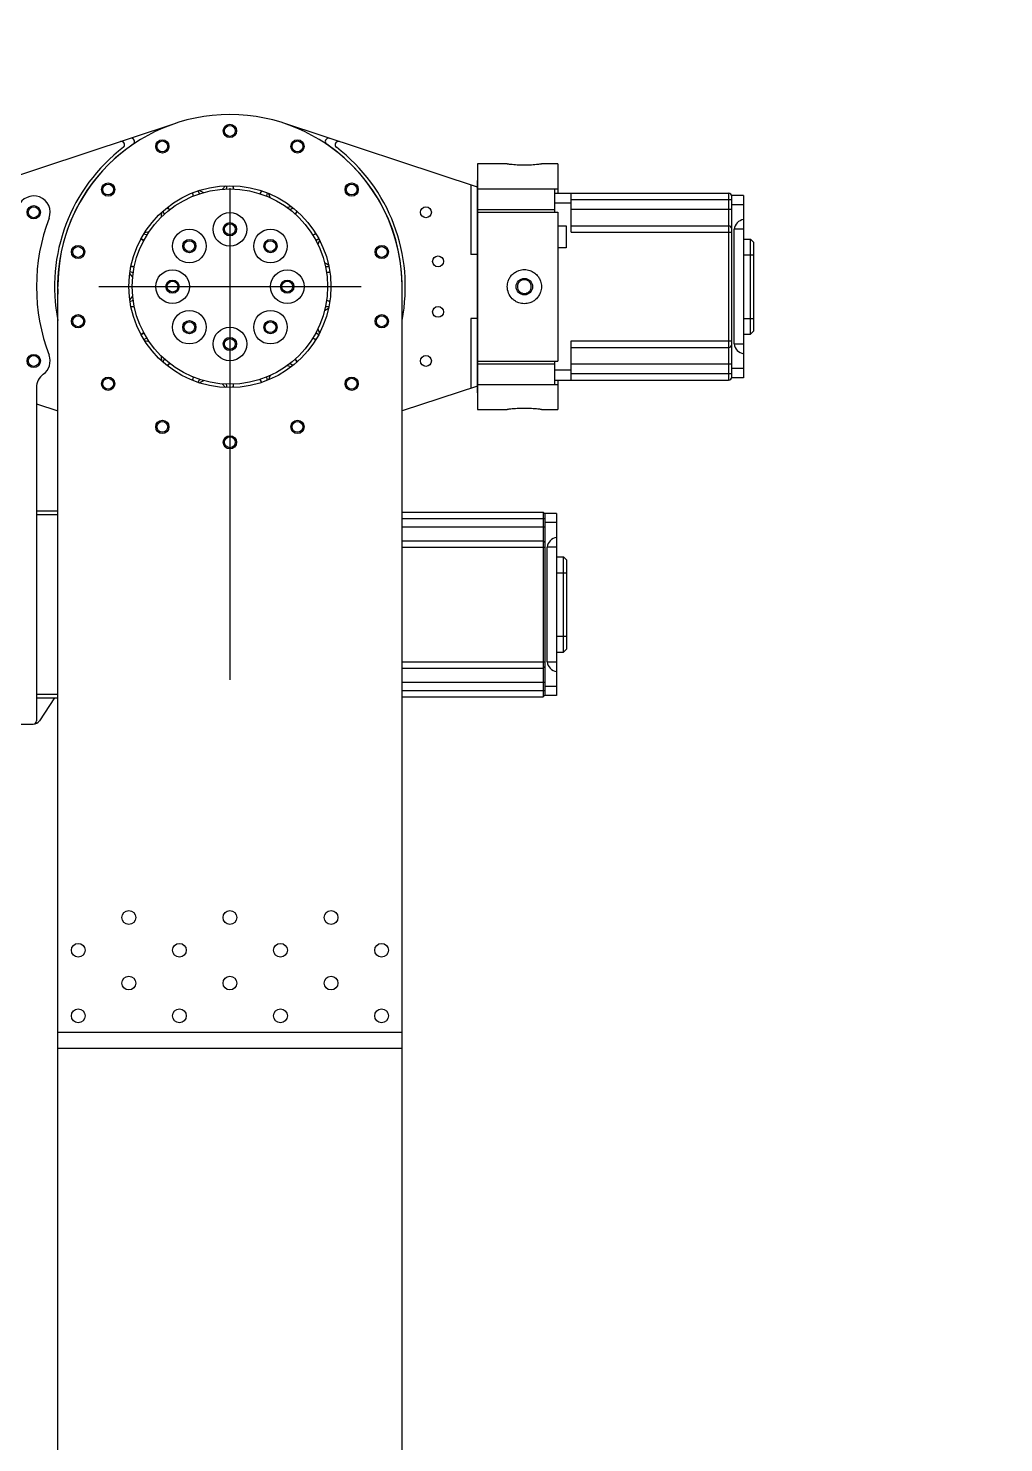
# Model space of a CAD drawing. Header units: millimetres. Extents: x 228 to 8791, y 273 to 5008.
# Drawn here: x 7668.9 to 7966.4, y 3145.3 to 3576.9 of the extents above; entities that cross this region are included whole.
import ezdxf

# ---------------------------------------------------------------- set-up
doc = ezdxf.new("R2010")
doc.units = ezdxf.units.MM

msp = doc.modelspace()

# ---------------------------------------------------------------- linework, layer by layer
at = {"color": 7, "linetype": 'Continuous', "lineweight": 25}
for p, q in [((7654.908, 3528.427), (7713.932, 3547.936)), ((7805.908, 3528.427), (7746.884, 3547.936)), ((7815.009, 3535.588), (7805.958, 3535.588)), ((7805.958, 3535.588), (7805.958, 3460.588)), ((7830.458, 3535.588), (7825.408, 3535.588)), ((7830.458, 3535.588), (7830.458, 3526.638)), ((7805.908, 3465.688), (7805.908, 3530.488)), ((7719.281, 3525.686), (7718.964, 3526.678)), ((7719.274, 3525.725), (7719.088, 3526.728)), ((7720.67, 3527.304), (7721.173, 3526.416)), ((7729.398, 3527.867), (7729.567, 3528.872)), ((7731.25, 3528.872), (7731.419, 3527.867)), ((7739.644, 3526.416), (7740.146, 3527.304)), ((7741.728, 3526.728), (7741.543, 3525.725)), ((7803.908, 3529.088), (7803.908, 3507.847)), ((7805.958, 3527.908), (7830.458, 3527.908)), ((7829.458, 3520.826), (7829.458, 3527.908)), ((7829.458, 3526.638), (7830.458, 3526.638)), ((7829.458, 3526.588), (7882.458, 3526.588)), ((7834.458, 3514.658), (7834.458, 3526.588)), ((7882.458, 3526.588), (7882.458, 3469.588)), ((7711.265, 3522.211), (7712.041, 3521.549)), ((7748.776, 3521.549), (7749.551, 3522.211)), ((7834.458, 3523.588), (7829.458, 3523.588)), ((7883.458, 3524.588), (7834.458, 3524.588)), ((7883.458, 3470.288), (7883.458, 3525.888)), ((7887.058, 3525.888), (7883.458, 3525.888)), ((7887.058, 3523.088), (7883.458, 3523.088)), ((7887.058, 3525.888), (7887.058, 3470.288)), ((7710.493, 3520.25), (7709.976, 3521.129)), ((7750.841, 3521.129), (7750.324, 3520.25)), ((7805.958, 3521.658), (7829.458, 3521.658)), ((7805.958, 3520.826), (7830.458, 3520.826)), ((7830.458, 3520.826), (7830.458, 3475.35)), ((7883.458, 3521.658), (7834.458, 3521.658)), ((7704.169, 3514.209), (7705.124, 3513.852)), ((7755.692, 3513.852), (7756.648, 3514.209)), ((7830.458, 3516.658), (7832.958, 3516.658)), ((7832.958, 3516.658), (7832.958, 3509.958)), ((7834.458, 3516.658), (7882.458, 3516.658)), ((7834.458, 3514.658), (7883.458, 3514.658)), ((7884.175, 3480.588), (7884.175, 3515.588)), ((7887.058, 3515.588), (7884.175, 3515.588)), ((7704.114, 3512.102), (7703.327, 3512.751)), ((7757.489, 3512.751), (7756.703, 3512.102)), ((7832.958, 3509.958), (7830.458, 3509.958)), ((7887.058, 3512.588), (7889.175, 3512.588)), ((7889.175, 3483.588), (7889.175, 3512.588)), ((7889.175, 3512.588), (7890.058, 3511.705)), ((7890.058, 3511.705), (7890.058, 3484.471)), ((7805.908, 3507.847), (7803.908, 3507.847)), ((7887.058, 3507.788), (7890.058, 3507.788)), ((7700.906, 3502.264), (7699.945, 3502.605)), ((7700.238, 3504.262), (7701.257, 3504.254)), ((7759.559, 3504.254), (7760.579, 3504.262)), ((7760.871, 3502.605), (7759.91, 3502.264)), ((7677.908, 2848.088), (7677.908, 3498.088)), ((7782.908, 2848.088), (7782.908, 3498.088)), ((7699.945, 3493.571), (7700.906, 3493.912)), ((7701.257, 3491.922), (7700.238, 3491.913)), ((7760.579, 3491.913), (7759.559, 3491.922)), ((7759.91, 3493.912), (7760.871, 3493.571)), ((7805.908, 3488.328), (7803.908, 3488.328)), ((7803.908, 3488.328), (7803.908, 3467.088)), ((7887.058, 3488.388), (7890.058, 3488.388)), ((7703.327, 3483.424), (7704.114, 3484.074)), ((7756.703, 3484.074), (7757.489, 3483.424)), ((7887.058, 3483.588), (7889.175, 3483.588)), ((7890.058, 3484.471), (7889.175, 3483.588)), ((7705.124, 3482.323), (7704.169, 3481.967)), ((7756.648, 3481.967), (7755.692, 3482.323)), ((7834.458, 3481.518), (7883.458, 3481.518)), ((7834.458, 3469.588), (7834.458, 3481.518)), ((7834.458, 3479.518), (7882.458, 3479.518)), ((7884.175, 3480.588), (7887.058, 3480.588)), ((7709.976, 3475.047), (7710.493, 3475.925)), ((7712.041, 3474.626), (7711.265, 3473.965)), ((7749.551, 3473.965), (7748.776, 3474.626)), ((7750.304, 3475.96), (7750.841, 3475.047)), ((7805.958, 3475.35), (7830.458, 3475.35)), ((7805.958, 3474.518), (7829.458, 3474.518)), ((7829.458, 3468.268), (7829.458, 3475.35)), ((7834.458, 3474.518), (7883.458, 3474.518)), ((7718.964, 3469.497), (7719.281, 3470.49)), ((7719.088, 3469.448), (7719.274, 3470.451)), ((7741.543, 3470.451), (7741.728, 3469.448)), ((7834.458, 3472.588), (7829.458, 3472.588)), ((7834.458, 3471.588), (7883.458, 3471.588)), ((7887.058, 3473.088), (7883.458, 3473.088)), ((7887.058, 3470.288), (7883.458, 3470.288)), ((7671.417, 3467.29), (7671.417, 3365.611)), ((7721.173, 3469.759), (7720.67, 3468.872)), ((7729.567, 3467.303), (7729.398, 3468.309)), ((7731.419, 3468.309), (7731.25, 3467.303)), ((7740.146, 3468.872), (7739.644, 3469.759)), ((7805.908, 3467.749), (7782.908, 3460.147)), ((7805.958, 3468.268), (7830.458, 3468.268)), ((7829.458, 3469.588), (7882.458, 3469.588)), ((7829.458, 3469.538), (7830.458, 3469.538)), ((7830.458, 3469.538), (7830.458, 3460.588)), ((7671.417, 3462.292), (7677.908, 3460.147)), ((7805.958, 3460.588), (7815.009, 3460.588)), ((7825.408, 3460.588), (7830.458, 3460.588)), ((7677.908, 3429.598), (7671.417, 3429.598)), ((7671.417, 3428.598), (7677.908, 3428.598)), ((7782.908, 3429.298), (7825.917, 3429.298)), ((7782.908, 3427.298), (7826.417, 3427.298)), ((7825.917, 3429.298), (7825.917, 3372.898)), ((7826.417, 3428.798), (7825.917, 3429.298)), ((7826.417, 3428.898), (7826.417, 3373.298)), ((7830.017, 3428.898), (7826.417, 3428.898)), ((7830.017, 3428.898), (7830.017, 3373.298)), ((7782.908, 3424.798), (7826.417, 3424.798)), ((7830.017, 3426.098), (7826.417, 3426.098)), ((7782.908, 3420.548), (7825.917, 3420.548)), ((7782.908, 3418.548), (7826.417, 3418.548)), ((7826.417, 3420.048), (7825.917, 3420.548)), ((7827.134, 3383.598), (7827.134, 3418.598)), ((7830.017, 3418.598), (7827.134, 3418.598)), ((7830.017, 3415.598), (7832.134, 3415.598)), ((7832.134, 3386.598), (7832.134, 3415.598)), ((7832.134, 3415.598), (7833.017, 3414.715)), ((7833.017, 3414.715), (7833.017, 3387.481)), ((7830.017, 3410.798), (7833.017, 3410.798)), ((7830.017, 3391.398), (7833.017, 3391.398)), ((7782.908, 3383.648), (7826.417, 3383.648)), ((7830.017, 3386.598), (7832.134, 3386.598)), ((7833.017, 3387.481), (7832.134, 3386.598)), ((7782.908, 3381.648), (7825.917, 3381.648)), ((7826.417, 3382.148), (7825.917, 3381.648)), ((7827.134, 3383.598), (7830.017, 3383.598)), ((7782.908, 3377.398), (7826.417, 3377.398)), ((7830.017, 3376.098), (7826.417, 3376.098)), ((7677.908, 3373.598), (7671.417, 3373.598)), ((7671.417, 3372.598), (7677.908, 3372.598)), ((7676.942, 3372.598), (7672.285, 3365.611)), ((7782.908, 3374.898), (7826.417, 3374.898)), ((7782.908, 3372.898), (7825.917, 3372.898)), ((7826.417, 3373.398), (7825.917, 3372.898)), ((7830.017, 3373.298), (7826.417, 3373.298)), ((7661.417, 3364.611), (7670.417, 3364.611)), ((7677.908, 3270.588), (7782.908, 3270.588)), ((7782.908, 3265.588), (7677.908, 3265.588))]:
    msp.add_line(p, q, dxfattribs=at)
for p, q in [((7730.408, 3528.088), (7730.408, 3378.088)), ((7690.408, 3498.088), (7770.408, 3498.088))]:
    msp.add_line(p, q)
at = {"color": 7, "linetype": 'Continuous', "lineweight": 25, "flags": 128}
for points in [[(7721.135, 3527.454), (7721.143, 3527.448), (7722.374, 3526.78)], [(7728.145, 3527.798), (7729.073, 3528.846), (7729.078, 3528.855)], [(7731.384, 3528.868), (7731.413, 3527.906), (7731.425, 3527.827)], [(7739.624, 3526.382), (7739.762, 3526.647), (7740.019, 3527.346)], [(7742.181, 3526.545), (7742.183, 3526.535), (7742.696, 3525.232)], [(7711.37, 3522.294), (7711.691, 3521.892), (7712.071, 3521.523)], [(7747.772, 3522.302), (7749.156, 3522.509), (7749.166, 3522.512)], [(7709.577, 3519.392), (7709.614, 3520.792), (7709.613, 3520.802)], [(7750.941, 3521.04), (7750.328, 3520.257), (7750.304, 3520.216)], [(7704.428, 3514.623), (7704.438, 3514.624), (7705.81, 3514.903)], [(7755.655, 3513.838), (7755.959, 3513.966), (7756.577, 3514.323)], [(7704.145, 3512.077), (7703.287, 3512.622), (7703.264, 3512.633)], [(7757.718, 3512.32), (7757.714, 3512.31), (7757.269, 3510.983)], [(7759.274, 3505.476), (7760.468, 3504.744), (7760.477, 3504.74)], [(7700.757, 3501.018), (7699.885, 3502.114), (7699.877, 3502.121)], [(7700.265, 3504.394), (7700.725, 3504.298), (7701.297, 3504.254)], [(7760.891, 3502.472), (7760.644, 3502.443), (7759.873, 3502.25)], [(7699.877, 3494.055), (7699.885, 3494.062), (7700.757, 3495.158)], [(7701.297, 3491.922), (7700.725, 3491.878), (7700.265, 3491.782)], [(7759.873, 3493.925), (7760.644, 3493.733), (7760.891, 3493.704)], [(7760.477, 3491.436), (7760.468, 3491.431), (7759.274, 3490.7)], [(7703.264, 3483.542), (7703.287, 3483.553), (7704.145, 3484.099)], [(7757.269, 3485.193), (7757.714, 3483.865), (7757.718, 3483.856)], [(7705.81, 3481.273), (7704.438, 3481.552), (7704.428, 3481.553)], [(7756.577, 3481.853), (7755.959, 3482.21), (7755.655, 3482.337)], [(7709.613, 3475.374), (7709.614, 3475.384), (7709.577, 3476.784)], [(7712.071, 3474.652), (7711.691, 3474.283), (7711.37, 3473.882)], [(7750.304, 3475.96), (7750.328, 3475.919), (7750.941, 3475.136)], [(7742.696, 3470.944), (7742.183, 3469.641), (7742.181, 3469.631)], [(7749.166, 3473.664), (7749.156, 3473.667), (7747.772, 3473.874)], [(7722.374, 3469.396), (7721.143, 3468.727), (7721.135, 3468.721)], [(7729.078, 3467.321), (7729.073, 3467.329), (7728.145, 3468.378)], [(7731.425, 3468.348), (7731.413, 3468.27), (7731.384, 3467.307)], [(7740.019, 3468.83), (7739.762, 3469.529), (7739.624, 3469.794)]]:
    msp.add_lwpolyline(points, dxfattribs=at)
at = {"color": 7, "linetype": 'Continuous', "lineweight": 25}
for centre, radius in [((7730.408, 3545.588), 2.025), ((7730.408, 3545.588), 1.65), ((7709.799, 3540.884), 2.025), ((7709.799, 3540.884), 1.65), ((7751.018, 3540.884), 2.025), ((7751.018, 3540.884), 1.65), ((7693.271, 3527.704), 2.025), ((7693.271, 3527.704), 1.65), ((7730.408, 3498.088), 30.796), ((7730.408, 3498.088), 29.796), ((7767.545, 3527.704), 2.025), ((7767.545, 3527.704), 1.65), ((7670.574, 3520.771), 2.025), ((7670.574, 3520.771), 1.65), ((7790.193, 3520.771), 1.65), ((7730.408, 3515.588), 5.125), ((7730.408, 3515.588), 2.025), ((7718.034, 3510.462), 5.125), ((7730.408, 3515.588), 1.65), ((7742.783, 3510.462), 5.125), ((7684.099, 3508.658), 2.025), ((7684.099, 3508.658), 1.65), ((7718.034, 3510.462), 2.025), ((7718.034, 3510.462), 1.65), ((7742.783, 3510.462), 2.025), ((7742.783, 3510.462), 1.65), ((7776.717, 3508.658), 2.025), ((7776.717, 3508.658), 1.65), ((7793.883, 3505.798), 1.65), ((7712.908, 3498.088), 5.125), ((7747.908, 3498.088), 5.125), ((7820.208, 3498.088), 2.512), ((7712.908, 3498.088), 2.025), ((7712.908, 3498.088), 1.65), ((7747.908, 3498.088), 2.025), ((7747.908, 3498.088), 1.65), ((7793.883, 3490.378), 1.65), ((7684.099, 3487.518), 2.025), ((7684.099, 3487.518), 1.65), ((7718.034, 3485.713), 5.125), ((7718.034, 3485.713), 2.025), ((7718.034, 3485.713), 1.65), ((7742.783, 3485.713), 5.125), ((7742.783, 3485.713), 2.025), ((7742.783, 3485.713), 1.65), ((7776.717, 3487.518), 2.025), ((7776.717, 3487.518), 1.65), ((7730.408, 3480.588), 5.125), ((7730.408, 3480.588), 2.025), ((7730.408, 3480.588), 1.65), ((7670.574, 3475.405), 2.025), ((7670.574, 3475.405), 1.65), ((7790.193, 3475.405), 1.65), ((7693.271, 3468.472), 2.025), ((7693.271, 3468.472), 1.65), ((7767.545, 3468.472), 2.025), ((7767.545, 3468.472), 1.65), ((7709.799, 3455.292), 2.025), ((7751.018, 3455.292), 2.025), ((7709.799, 3455.292), 1.65), ((7751.018, 3455.292), 1.65), ((7730.408, 3450.588), 2.025), ((7730.408, 3450.588), 1.65), ((7699.575, 3305.588), 2.1), ((7730.408, 3305.588), 2.1), ((7761.242, 3305.588), 2.1), ((7684.158, 3295.588), 2.1), ((7714.992, 3295.588), 2.1), ((7745.825, 3295.588), 2.1), ((7776.658, 3295.588), 2.1), ((7699.575, 3285.588), 2.1), ((7730.408, 3285.588), 2.1), ((7761.242, 3285.588), 2.1), ((7684.158, 3275.588), 2.1), ((7714.992, 3275.588), 2.1), ((7745.825, 3275.588), 2.1), ((7776.658, 3275.588), 2.1)]:
    msp.add_circle(centre, radius, dxfattribs=at)
msp.add_arc((7730.408, 2848.088), 1225, 30, 180)
for centre, radius, start, end in [((7730.408, 3498.088), 52.5, 0, 180), ((7700.313, 3542.381), 1, 304.19472, 108.28985), ((7760.504, 3542.381), 1, 71.71015, 235.80528), ((7730.408, 3498.088), 53.5, 127.38894, 191.09531), ((7730.408, 3498.088), 52.55, 124.19472, 182.4996), ((7697.315, 3541.39), 1, 307.38894, 108.28985), ((7730.408, 3498.088), 52.55, 357.5004, 55.80528), ((7763.502, 3541.39), 1, 71.71015, 232.61106), ((7730.408, 3498.088), 53.5, 348.90469, 52.61106), ((7806.008, 3530.488), 0.1, 120, 180), ((7882.458, 3525.588), 1, 0, 90), ((7670.574, 3520.771), 5, 339.23077, 159.23077), ((7730.383, 3498.088), 58.966, 159.23077, 200.76923), ((7887.609, 3515.153), 3.461, 99.15193, 172.7806), ((7882.458, 3515.658), 1, 0, 90), ((7882.458, 3480.518), 1, 270, 0), ((7887.609, 3481.023), 3.461, 187.2194, 260.84807), ((7670.574, 3475.405), 5, 305.75513, 20.76923), ((7676.417, 3467.29), 5, 125.75513, 180), ((7882.458, 3470.588), 1, 270, 0), ((7806.008, 3465.688), 0.1, 180, 240), ((7830.567, 3418.163), 3.461, 99.15193, 172.7806), ((7830.567, 3384.033), 3.461, 187.2194, 260.84807), ((7670.417, 3365.611), 1, 270, 0), ((7670.417, 3366.856), 2.245, 270, 326.31687)]:
    msp.add_arc(centre, radius, start, end, dxfattribs=at)
for points, knots in [([(7815.009, 3535.588), (7815.086, 3535.576), (7815.241, 3535.551), (7816.295, 3535.423), (7817.451, 3535.328), (7818.691, 3535.253), (7819.634, 3535.236), (7820.208, 3535.226)], [0, 0, 0, 0, 0.2488115, 0.4986922, 0.6539966, 0.7894389, 1, 1, 1, 1]), ([(7820.208, 3535.226), (7820.779, 3535.237), (7821.72, 3535.256), (7822.959, 3535.33), (7823.922, 3535.407), (7824.685, 3535.487), (7825.225, 3535.551), (7825.5, 3535.603), (7825.408, 3535.588), (7825.408, 3535.588)], [0, 0, 0, 0, 0.2091274, 0.3444621, 0.5000618, 0.6564177, 0.7919218, 0.9996375, 1, 1, 1, 1]), ([(7820.208, 3492.888), (7820.779, 3492.941), (7821.72, 3493.029), (7822.958, 3493.625), (7823.924, 3494.375), (7824.678, 3495.343), (7825.252, 3496.58), (7825.503, 3498.088), (7825.252, 3499.595), (7824.677, 3500.834), (7823.922, 3501.802), (7822.955, 3502.557), (7821.716, 3503.132), (7820.211, 3503.382), (7818.707, 3503.133), (7817.468, 3502.561), (7816.499, 3501.807), (7815.743, 3500.841), (7815.166, 3499.603), (7814.895, 3497.983), (7815.277, 3496.049), (7816.289, 3494.534), (7817.452, 3493.629), (7818.691, 3493.031), (7819.634, 3492.942), (7820.208, 3492.888)], [0, 0, 0, 0, 0.0523032, 0.0861507, 0.1250666, 0.1641715, 0.1980614, 0.2500115, 0.3022137, 0.3360921, 0.3750937, 0.4142379, 0.4481582, 0.500142, 0.5520457, 0.5859535, 0.6251039, 0.6640716, 0.6979354, 0.7501656, 0.812434, 0.8748273, 0.9136056, 0.9474245, 1, 1, 1, 1]), ([(7820.208, 3500.188), (7820.483, 3500.155), (7821.032, 3500.089), (7821.733, 3499.609), (7822.194, 3498.913), (7822.365, 3498.088), (7822.195, 3497.266), (7821.734, 3496.563), (7821.032, 3496.102), (7820.209, 3495.931), (7819.386, 3496.101), (7818.685, 3496.561), (7818.223, 3497.263), (7818.051, 3498.086), (7818.221, 3498.911), (7818.682, 3499.608), (7819.384, 3500.089), (7819.934, 3500.155), (7820.208, 3500.188)], [0, 0, 0, 0, 0.062493, 0.1250139, 0.1874925, 0.2499187, 0.312395, 0.3749363, 0.437471, 0.4999415, 0.5623719, 0.6248519, 0.6873712, 0.7498525, 0.812333, 0.8748825, 0.9374696, 1, 1, 1, 1]), ([(7825.408, 3460.588), (7825.355, 3460.599), (7825.268, 3460.617), (7824.673, 3460.691), (7823.924, 3460.768), (7822.954, 3460.847), (7821.716, 3460.917), (7820.211, 3460.97), (7818.707, 3460.917), (7817.467, 3460.847), (7816.502, 3460.769), (7815.735, 3460.689), (7815.199, 3460.626), (7814.898, 3460.572), (7815.009, 3460.588), (7815.009, 3460.588)], [0, 0, 0, 0, 0.1041803, 0.1719092, 0.2498802, 0.3281366, 0.3959492, 0.4998741, 0.6036389, 0.6714266, 0.7496952, 0.8275986, 0.8952984, 0.9997159, 1, 1, 1, 1])]:
    msp.add_open_spline(points, degree=3, knots=knots, dxfattribs=at)

doc.saveas('drawing.dxf')
